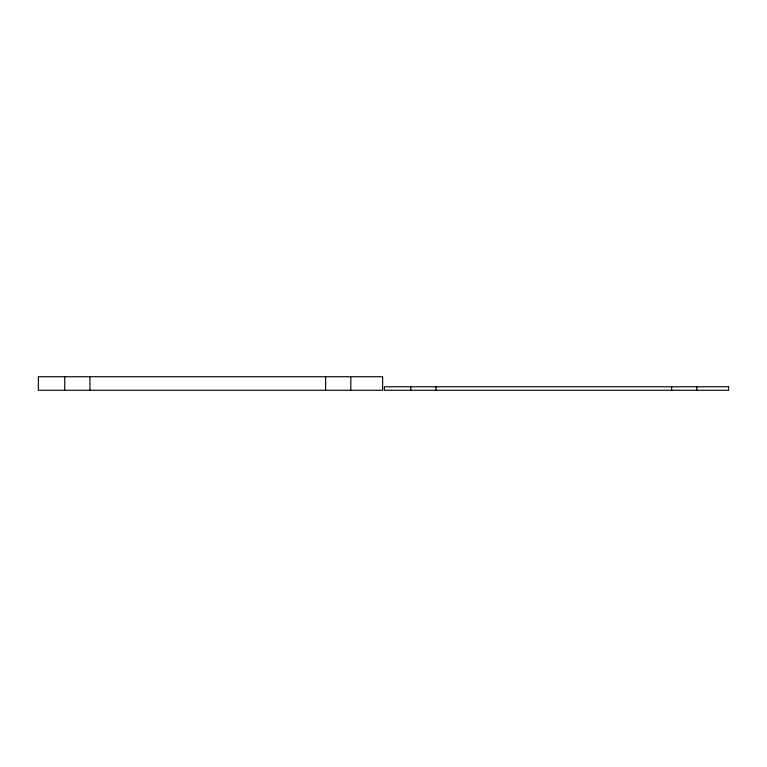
<?xml version="1.0" encoding="UTF-8"?>
<svg xmlns="http://www.w3.org/2000/svg" width="767" height="767" viewBox="0 0 767 767"><rect width="100%" height="100%" fill="white"/><g stroke="black" fill="none" stroke-linecap="round" stroke-linejoin="round"><path stroke-width="1.15" d="M696.848 386.769L696.848 390.278M671.624 386.769L671.624 390.278M435.972 386.769L435.972 390.278M410.757 386.769L410.757 390.278M350.816 376.722L350.816 390.278M325.601 376.722L325.601 390.278M89.95 376.722L89.95 390.278M64.725 376.722L64.725 390.278M382.618 376.722L38.35 376.722L38.35 390.278L382.618 390.278L382.618 376.722M728.65 386.769L384.382 386.769L384.382 390.278L728.65 390.278L728.65 386.769"/></g></svg>
